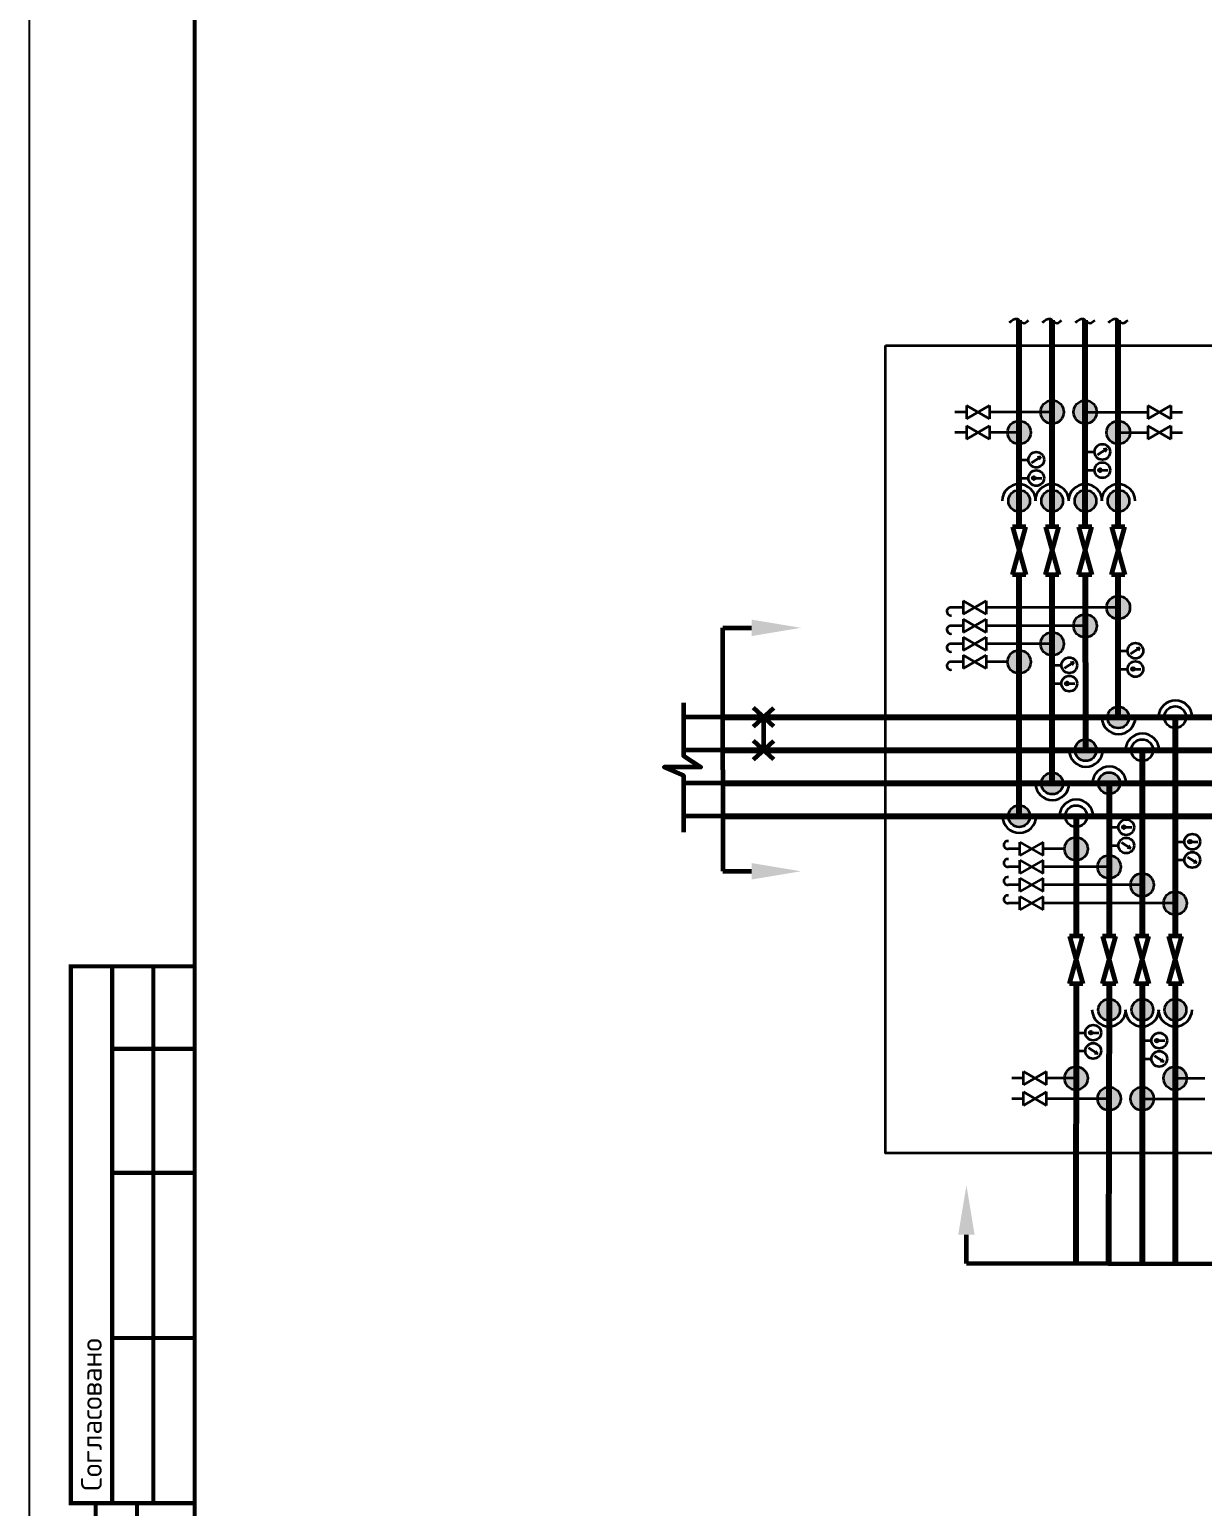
# Model space of a CAD drawing. Header units: metres. Extents: x 1642 to 8476, y 831 to 5441.
# Drawn here: x 2702.3 to 2844.4, y 2006.8 to 2185.6 of the extents above; entities that cross this region are included whole.
import ezdxf
from ezdxf.enums import TextEntityAlignment as Align

# ---------------------------------------------------------------- set-up
doc = ezdxf.new("R2010")
doc.units = ezdxf.units.M
for name, color, linetype, lineweight in [('7 тонкие', 7, 'Continuous', 20), ('Объекты проект.', 1, 'Continuous', 80), ('Размерный', 4, 'Continuous', 30), ('Размеры на чертеже', 250, 'Continuous', 25)]:
    doc.layers.add(name, color=color, linetype=linetype, lineweight=lineweight)
doc.styles.add('-ISOCPEUR-', font='isocpeur.ttf')
doc.styles.get("Standard").update_dxf_attribs({"font": 'arial.ttf'})

# ---------------------------------------------------------------- blocks, each defined once
blk = doc.blocks.new('*U330')
blk.add_lwpolyline([(0, 123), (594, 123), (594, -297), (0, -297)], close=True)
at = {"const_width": 0.5}
blk.add_lwpolyline([(20, 118), (589, 118), (589, -292), (20, -292)], close=True, dxfattribs=at)
for points in [[(20, -207), (5, -207), (5, -142), (20, -142)], [(10, -142), (10, -207)], [(15, -142), (15, -207)], [(10, -152), (20, -152)], [(10, -167), (20, -167)], [(10, -187), (20, -187)], [(20, -292), (8, -292), (8, -207), (20, -207)], [(13, -207), (13, -292)]]:
    blk.add_lwpolyline(points, dxfattribs=at)
at = {"style": '-ISOCPEUR-'}
blk.add_text('Согласовано', height=2.5, rotation=90, dxfattribs=at).set_placement((7.5, -205.5), align=Align.MIDDLE_LEFT)
blk.add_attdef('РАЗРАБОТАЛ', text='', height=2.5).set_placement((424.5, -264.22), align=Align.MIDDLE_LEFT)
at = {"flags": 8}
for tag, height, p in [('ДАТА', 2.5, (464.07, -264.4)), ('ЛИСТ', 3, (560.39, -271.92)), ('ЛИСТОВ', 3, (577.89, -271.92))]:
    blk.add_attdef(tag, text='', height=height, dxfattribs=at).set_placement(p, align=Align.MIDDLE_CENTER)
for tag, p in [('ТЕПЛОВЫЕ_СЕТИ_001', (489.41, -270.98)), ('ИМЯ_ЧЕРТЕЖА_001', (492.54, -284.68))]:
    blk.add_attdef(tag, p, '', height=3, dxfattribs=at)
blk.add_attdef('ПРОВЕРИЛ', (424.75, -270.73), '', height=2.5)
at = {"style": '-ISOCPEUR-', "flags": 8}
blk.add_attdef('ФОРМАТ', text='', height=3, dxfattribs=at).set_placement((554.97, -294.75), align=Align.MIDDLE_CENTER)

msp = doc.modelspace()

# ---------------------------------------------------------------- hatches: boundary and pattern name
at = {"lineweight": 35}
h = msp.add_hatch(color=256, dxfattribs=at)
h.dxf.hatch_style = 1
h.paths.add_polyline_path([(2826.16, 2137.83, -0.4142136), (2824.749, 2139.242, -0.4142136), (2826.16, 2140.653)])
h.paths.add_polyline_path([(2826.16, 2137.83), (2826.16, 2140.653, -0.4142136), (2827.571, 2139.242, -0.4142136)])
h = msp.add_hatch(color=256, dxfattribs=at)
h.dxf.hatch_style = 1
h.paths.add_polyline_path([(2830.16, 2137.83, 0.4142136), (2831.571, 2139.242, 0.4142136), (2830.16, 2140.653)])
h.paths.add_polyline_path([(2830.16, 2137.83), (2830.16, 2140.653, 0.4142136), (2828.749, 2139.242, 0.4142136)])
h = msp.add_hatch(color=256, dxfattribs=at)
h.dxf.hatch_style = 1
h.paths.add_polyline_path([(2822.16, 2135.36, -0.4142136), (2820.749, 2136.772, -0.4142136), (2822.16, 2138.183)])
h.paths.add_polyline_path([(2822.16, 2135.36), (2822.16, 2138.183, -0.4142136), (2823.571, 2136.772, -0.4142136)])
h = msp.add_hatch(color=256, dxfattribs=at)
h.dxf.hatch_style = 1
h.paths.add_polyline_path([(2834.16, 2135.36, 0.4142136), (2835.571, 2136.772, 0.4142136), (2834.16, 2138.183)])
h.paths.add_polyline_path([(2834.16, 2135.36), (2834.16, 2138.183, 0.4142136), (2832.749, 2136.772, 0.4142136)])
h = msp.add_hatch(color=256, dxfattribs=at)
h.dxf.hatch_style = 1
h.paths.add_polyline_path([(2824.134, 2131.25, 1), (2823.75, 2131.25, 1)])
h = msp.add_hatch(color=256, dxfattribs=at)
h.dxf.hatch_style = 1
h.paths.add_polyline_path([(2832.134, 2132.21, 1), (2831.75, 2132.21, 1)])
h = msp.add_hatch(color=256, dxfattribs=at)
h.dxf.hatch_style = 1
h.paths.add_polyline_path([(2834.16, 2114.17, -0.4142136), (2832.749, 2115.582, -0.4142136), (2834.16, 2116.993)])
h.paths.add_polyline_path([(2834.16, 2114.17), (2834.16, 2116.993, -0.4142136), (2835.571, 2115.582, -0.4142136)])
h = msp.add_hatch(color=256, dxfattribs=at)
h.dxf.hatch_style = 1
h.paths.add_polyline_path([(2830.16, 2111.954, -0.4142136), (2828.749, 2113.365, -0.4142136), (2830.16, 2114.777)])
h.paths.add_polyline_path([(2830.16, 2111.954), (2830.16, 2114.777, -0.4142136), (2831.571, 2113.365, -0.4142136)])
h = msp.add_hatch(color=256, dxfattribs=at)
h.dxf.hatch_style = 1
h.paths.add_polyline_path([(2826.16, 2109.771, -0.4142136), (2824.749, 2111.183, -0.4142136), (2826.16, 2112.594)])
h.paths.add_polyline_path([(2826.16, 2109.771), (2826.16, 2112.594, -0.4142136), (2827.571, 2111.183, -0.4142136)])
h = msp.add_hatch(color=256, dxfattribs=at)
h.dxf.hatch_style = 1
h.paths.add_polyline_path([(2822.16, 2107.589, -0.4142136), (2820.749, 2109, -0.4142136), (2822.16, 2110.411)])
h.paths.add_polyline_path([(2822.16, 2107.589), (2822.16, 2110.411, -0.4142136), (2823.571, 2109, -0.4142136)])
h = msp.add_hatch(color=256, dxfattribs=at)
h.dxf.hatch_style = 1
h.paths.add_polyline_path([(2836.134, 2108.132, 1), (2835.75, 2108.132, 1)])
h = msp.add_hatch(color=256, dxfattribs=at)
h.dxf.hatch_style = 1
h.paths.add_polyline_path([(2828.134, 2106.376, 1), (2827.75, 2106.376, 1)])
h = msp.add_hatch(color=256, dxfattribs=at)
h.dxf.hatch_style = 1
h.paths.add_polyline_path([(2834.643, 2088.989, 1), (2835.027, 2088.989, 1)])
h = msp.add_hatch(color=256, dxfattribs=at)
h.dxf.hatch_style = 1
h.paths.add_polyline_path([(2829.053, 2087.777, 0.4142136), (2827.642, 2086.365, 0.4142136), (2829.053, 2084.954)])
h.paths.add_polyline_path([(2829.053, 2087.777), (2829.053, 2084.954, 0.4142136), (2830.465, 2086.365, 0.4142136)])
h = msp.add_hatch(color=256, dxfattribs=at)
h.dxf.hatch_style = 1
h.paths.add_polyline_path([(2842.643, 2087.233, 1), (2843.027, 2087.233, 1)])
h = msp.add_hatch(color=256, dxfattribs=at)
h.dxf.hatch_style = 1
h.paths.add_polyline_path([(2833.053, 2085.594, 0.4142136), (2831.642, 2084.183, 0.4142136), (2833.053, 2082.771)])
h.paths.add_polyline_path([(2833.053, 2085.594), (2833.053, 2082.771, 0.4142136), (2834.465, 2084.183, 0.4142136)])
h = msp.add_hatch(color=256, dxfattribs=at)
h.dxf.hatch_style = 1
h.paths.add_polyline_path([(2837.053, 2083.411, 0.4142136), (2835.642, 2082, 0.4142136), (2837.053, 2080.589)])
h.paths.add_polyline_path([(2837.053, 2083.411), (2837.053, 2080.589, 0.4142136), (2838.465, 2082, 0.4142136)])
h = msp.add_hatch(color=256, dxfattribs=at)
h.dxf.hatch_style = 1
h.paths.add_polyline_path([(2841.053, 2081.195, 0.4142136), (2839.642, 2079.783, 0.4142136), (2841.053, 2078.372)])
h.paths.add_polyline_path([(2841.053, 2081.195), (2841.053, 2078.372, 0.4142136), (2842.465, 2079.783, 0.4142136)])
h = msp.add_hatch(color=256, dxfattribs=at)
h.dxf.hatch_style = 1
h.paths.add_polyline_path([(2830.643, 2064.115, 1), (2831.027, 2064.115, 1)])
h = msp.add_hatch(color=256, dxfattribs=at)
h.dxf.hatch_style = 1
h.paths.add_polyline_path([(2838.643, 2063.155, 1), (2839.027, 2063.155, 1)])
h = msp.add_hatch(color=256, dxfattribs=at)
h.dxf.hatch_style = 1
h.paths.add_polyline_path([(2829.053, 2060.005, 0.4142136), (2827.642, 2058.593, 0.4142136), (2829.053, 2057.182)])
h.paths.add_polyline_path([(2829.053, 2060.005), (2829.053, 2057.182, 0.4142136), (2830.465, 2058.593, 0.4142136)])
h = msp.add_hatch(color=256, dxfattribs=at)
h.dxf.hatch_style = 1
h.paths.add_polyline_path([(2841.053, 2060.005, -0.4142136), (2842.465, 2058.593, -0.4142136), (2841.053, 2057.182)])
h.paths.add_polyline_path([(2841.053, 2060.005), (2841.053, 2057.182, -0.4142136), (2839.642, 2058.593, -0.4142136)])
h = msp.add_hatch(color=256, dxfattribs=at)
h.dxf.hatch_style = 1
h.paths.add_polyline_path([(2833.053, 2057.535, 0.4142136), (2831.642, 2056.124, 0.4142136), (2833.053, 2054.712)])
h.paths.add_polyline_path([(2833.053, 2057.535), (2833.053, 2054.712, 0.4142136), (2834.465, 2056.124, 0.4142136)])
h = msp.add_hatch(color=256, dxfattribs=at)
h.dxf.hatch_style = 1
h.paths.add_polyline_path([(2837.053, 2057.535, -0.4142136), (2838.465, 2056.124, -0.4142136), (2837.053, 2054.712)])
h.paths.add_polyline_path([(2837.053, 2057.535), (2837.053, 2054.712, -0.4142136), (2835.642, 2056.124, -0.4142136)])
at = {"layer": 'Объекты проект.'}
h = msp.add_hatch(color=6, dxfattribs=at)
h.dxf.hatch_style = 1
h.paths.add_polyline_path([(2822.16, 2127.176), (2822.16, 2129.792, -0.4142136), (2823.468, 2128.484, -0.4142136)])
h.paths.add_polyline_path([(2822.16, 2127.176, -0.4142136), (2820.852, 2128.484, -0.4142136), (2822.16, 2129.792)])
h = msp.add_hatch(color=4, dxfattribs=at)
h.dxf.hatch_style = 1
h.paths.add_polyline_path([(2826.16, 2127.176), (2826.16, 2129.792, -0.4142136), (2827.468, 2128.484, -0.4142136)])
h.paths.add_polyline_path([(2826.16, 2127.176, -0.4142136), (2824.852, 2128.484, -0.4142136), (2826.16, 2129.792)])
h = msp.add_hatch(color=5, dxfattribs=at)
h.dxf.hatch_style = 1
h.paths.add_polyline_path([(2830.16, 2127.176, -0.4072342), (2828.883, 2128.484, -0.4072342), (2830.16, 2129.792)])
h.paths.add_polyline_path([(2830.16, 2127.176), (2830.16, 2129.792, -0.4212276), (2831.499, 2128.484, -0.4212276)])
h = msp.add_hatch(color=1, dxfattribs=at)
h.dxf.hatch_style = 1
h.paths.add_polyline_path([(2834.16, 2127.176, -0.4072342), (2832.883, 2128.484, -0.4072342), (2834.16, 2129.792)])
h.paths.add_polyline_path([(2834.16, 2127.176), (2834.16, 2129.792, -0.4212276), (2835.499, 2128.484, -0.4212276)])
h = msp.add_hatch(color=1, dxfattribs=at)
h.dxf.hatch_style = 1
h.paths.add_polyline_path([(2835.468, 2102.281, 0.0063426), (2835.468, 2102.314), (2832.852, 2102.314, 0.0063426), (2832.852, 2102.281, 1)])
h.paths.add_polyline_path([(2834.16, 2103.589), (2834.16, 2102.314), (2835.468, 2102.314, 0.4068022)])
h.paths.add_polyline_path([(2834.16, 2103.589, 0.4068022), (2832.852, 2102.314), (2834.16, 2102.314)])
h = msp.add_hatch(color=5, dxfattribs=at)
h.dxf.hatch_style = 1
h.paths.add_polyline_path([(2831.526, 2098.314), (2828.909, 2098.314, 1)])
h.paths.add_polyline_path([(2830.215, 2099.622, 0.4136599), (2828.909, 2098.314), (2830.218, 2098.314)])
h.paths.add_polyline_path([(2830.215, 2099.622), (2830.218, 2098.314), (2831.526, 2098.314, 0.4147674)])
h = msp.add_hatch(color=4, dxfattribs=at)
h.dxf.hatch_style = 1
h.paths.add_polyline_path([(2824.852, 2094.281), (2827.468, 2094.281, -1)])
h.paths.add_polyline_path([(2827.468, 2094.281), (2826.16, 2094.281), (2826.16, 2095.589, -0.4142136)])
h.paths.add_polyline_path([(2826.16, 2094.281), (2824.852, 2094.281, -0.4142136), (2826.16, 2095.589)])
h = msp.add_hatch(color=4, dxfattribs=at)
h.dxf.hatch_style = 1
h.paths.add_polyline_path([(2831.745, 2094.314), (2834.361, 2094.314, 1)])
h.paths.add_polyline_path([(2834.361, 2094.314), (2833.053, 2094.314), (2833.053, 2093.006, 0.4142136)])
h.paths.add_polyline_path([(2833.053, 2094.314), (2831.745, 2094.314, 0.4142136), (2833.053, 2093.006)])
h = msp.add_hatch(color=6, dxfattribs=at)
h.dxf.hatch_style = 1
h.paths.add_polyline_path([(2822.16, 2091.622, 0.4142136), (2820.852, 2090.314), (2822.16, 2090.314)])
h.paths.add_polyline_path([(2822.16, 2091.622), (2822.16, 2090.314), (2823.468, 2090.314, 0.4142136)])
h.paths.add_polyline_path([(2823.468, 2090.314), (2822.16, 2090.314), (2820.852, 2090.314, 1)])
h = msp.add_hatch(color=4, dxfattribs=at)
h.dxf.hatch_style = 1
h.paths.add_polyline_path([(2833.053, 2068.189), (2833.053, 2065.573, 0.4142136), (2834.361, 2066.881, 0.4142136)])
h.paths.add_polyline_path([(2833.053, 2068.189, 0.4142136), (2831.745, 2066.881, 0.4142136), (2833.053, 2065.573)])
h = msp.add_hatch(color=5, dxfattribs=at)
h.dxf.hatch_style = 1
h.paths.add_polyline_path([(2837.053, 2068.189, 0.4072342), (2835.776, 2066.881, 0.4072342), (2837.053, 2065.573)])
h.paths.add_polyline_path([(2837.053, 2068.189), (2837.053, 2065.573, 0.4212276), (2838.393, 2066.881, 0.4212276)])
h = msp.add_hatch(color=1, dxfattribs=at)
h.dxf.hatch_style = 1
h.paths.add_polyline_path([(2841.053, 2068.189, 0.4072342), (2839.776, 2066.881, 0.4072342), (2841.053, 2065.573)])
h.paths.add_polyline_path([(2841.053, 2068.189), (2841.053, 2065.573, 0.4212276), (2842.393, 2066.881, 0.4212276)])

# ---------------------------------------------------------------- linework, layer by layer
at = {"color": 18, "lineweight": 35, "true_color": 0x000000}
for p, q in [((2815.777, 2139.242), (2814.378, 2139.242)), ((2815.777, 2140.05), (2815.777, 2138.433)), ((2815.777, 2138.433), (2818.573, 2140.05)), ((2818.573, 2138.433), (2815.777, 2140.05)), ((2818.573, 2140.05), (2818.573, 2138.433)), ((2826.16, 2139.242), (2818.573, 2139.242)), ((2830.16, 2139.242), (2837.747, 2139.242)), ((2837.747, 2140.05), (2837.747, 2138.433)), ((2840.543, 2138.433), (2837.747, 2140.05)), ((2837.747, 2138.433), (2840.543, 2140.05)), ((2840.543, 2140.05), (2840.543, 2138.433)), ((2840.543, 2139.242), (2841.942, 2139.242)), ((2815.777, 2136.772), (2814.378, 2136.772)), ((2815.777, 2137.581), (2815.777, 2135.963)), ((2815.777, 2135.963), (2818.573, 2137.581)), ((2818.573, 2135.963), (2815.777, 2137.581)), ((2818.573, 2137.581), (2818.573, 2135.963)), ((2822.16, 2136.772), (2818.573, 2136.772)), ((2834.16, 2136.772), (2837.747, 2136.772)), ((2837.747, 2137.581), (2837.747, 2135.963)), ((2840.543, 2135.963), (2837.747, 2137.581)), ((2837.747, 2135.963), (2840.543, 2137.581)), ((2840.543, 2137.581), (2840.543, 2135.963)), ((2840.543, 2136.772), (2841.942, 2136.772)), ((2831.653, 2134.064), (2832.79, 2134.786)), ((2832.79, 2134.786), (2832.382, 2134.716)), ((2832.79, 2134.786), (2832.553, 2134.446)), ((2822.16, 2133.465), (2823.286, 2133.465)), ((2823.653, 2133.104), (2824.79, 2133.825)), ((2824.79, 2133.825), (2824.382, 2133.755)), ((2824.79, 2133.825), (2824.553, 2133.486)), ((2830.16, 2134.425), (2831.286, 2134.425)), ((2822.16, 2131.25), (2823.286, 2131.25)), ((2823.942, 2131.25), (2824.895, 2131.25)), ((2830.16, 2132.21), (2831.286, 2132.21)), ((2831.942, 2132.21), (2832.895, 2132.21)), ((2815.364, 2115.582), (2813.964, 2115.582)), ((2815.364, 2116.391), (2815.364, 2114.773)), ((2815.364, 2114.773), (2818.16, 2116.391)), ((2818.16, 2114.773), (2815.364, 2116.391)), ((2818.16, 2116.391), (2818.16, 2114.773)), ((2834.16, 2115.582), (2818.16, 2115.582)), ((2815.364, 2113.365), (2813.964, 2113.365)), ((2815.364, 2114.174), (2815.364, 2112.556)), ((2815.364, 2112.556), (2818.16, 2114.174)), ((2818.16, 2112.556), (2815.364, 2114.174)), ((2818.16, 2114.174), (2818.16, 2112.556)), ((2830.16, 2113.365), (2818.16, 2113.365)), ((2815.364, 2111.992), (2815.364, 2110.374)), ((2815.364, 2110.374), (2818.16, 2111.992)), ((2818.16, 2110.374), (2815.364, 2111.992)), ((2818.16, 2111.992), (2818.16, 2110.374)), ((2815.364, 2111.183), (2813.964, 2111.183)), ((2815.364, 2109.809), (2815.364, 2108.191)), ((2815.364, 2108.191), (2818.16, 2109.809)), ((2818.16, 2108.191), (2815.364, 2109.809)), ((2826.16, 2111.183), (2818.16, 2111.183)), ((2818.16, 2109.809), (2818.16, 2108.191)), ((2834.16, 2110.346), (2835.286, 2110.346)), ((2835.653, 2109.985), (2836.79, 2110.707)), ((2836.79, 2110.707), (2836.382, 2110.637)), ((2836.79, 2110.707), (2836.553, 2110.368)), ((2815.364, 2109), (2813.964, 2109)), ((2820.749, 2109), (2818.16, 2109)), ((2826.16, 2108.59), (2827.286, 2108.59)), ((2827.653, 2108.23), (2828.79, 2108.951)), ((2828.79, 2108.951), (2828.382, 2108.881)), ((2828.79, 2108.951), (2828.553, 2108.612)), ((2834.16, 2108.132), (2835.286, 2108.132)), ((2835.942, 2108.132), (2836.895, 2108.132)), ((2826.16, 2106.376), (2827.286, 2106.376)), ((2827.942, 2106.376), (2828.895, 2106.376)), ((2833.053, 2088.989), (2834.179, 2088.989)), ((2834.835, 2088.989), (2835.788, 2088.989)), ((2822.257, 2085.556), (2822.257, 2087.174)), ((2822.257, 2087.174), (2825.053, 2085.556)), ((2825.053, 2087.174), (2822.257, 2085.556)), ((2825.053, 2085.556), (2825.053, 2087.174)), ((2833.053, 2086.775), (2834.179, 2086.775)), ((2834.546, 2087.136), (2835.683, 2086.414)), ((2835.683, 2086.414), (2835.446, 2086.753)), ((2841.053, 2087.233), (2842.179, 2087.233)), ((2842.835, 2087.233), (2843.788, 2087.233)), ((2822.257, 2086.365), (2820.858, 2086.365)), ((2822.257, 2083.374), (2822.257, 2084.991)), ((2822.257, 2084.991), (2825.053, 2083.374)), ((2825.053, 2084.991), (2822.257, 2083.374)), ((2827.642, 2086.365), (2825.053, 2086.365)), ((2825.053, 2083.374), (2825.053, 2084.991)), ((2835.683, 2086.414), (2835.275, 2086.484)), ((2841.053, 2085.019), (2842.179, 2085.019)), ((2842.546, 2085.38), (2843.683, 2084.658)), ((2843.683, 2084.658), (2843.275, 2084.728)), ((2843.683, 2084.658), (2843.446, 2084.997)), ((2822.257, 2084.183), (2820.858, 2084.183)), ((2833.053, 2084.183), (2825.053, 2084.183)), ((2822.257, 2082), (2820.858, 2082)), ((2822.257, 2081.191), (2822.257, 2082.809)), ((2822.257, 2082.809), (2825.053, 2081.191)), ((2825.053, 2082.809), (2822.257, 2081.191)), ((2825.053, 2081.191), (2825.053, 2082.809)), ((2837.053, 2082), (2825.053, 2082)), ((2822.257, 2079.783), (2820.858, 2079.783)), ((2822.257, 2078.974), (2822.257, 2080.592)), ((2822.257, 2080.592), (2825.053, 2078.974)), ((2825.053, 2080.592), (2822.257, 2078.974)), ((2825.053, 2078.974), (2825.053, 2080.592)), ((2841.053, 2079.783), (2825.053, 2079.783)), ((2829.053, 2064.115), (2830.179, 2064.115)), ((2830.835, 2064.115), (2831.788, 2064.115)), ((2829.053, 2061.901), (2830.179, 2061.901)), ((2830.546, 2062.261), (2831.683, 2061.54)), ((2831.683, 2061.54), (2831.275, 2061.61)), ((2831.683, 2061.54), (2831.446, 2061.879)), ((2837.053, 2063.155), (2838.179, 2063.155)), ((2838.835, 2063.155), (2839.788, 2063.155)), ((2837.053, 2060.94), (2838.179, 2060.94)), ((2838.546, 2061.301), (2839.683, 2060.58)), ((2839.683, 2060.58), (2839.275, 2060.65)), ((2839.683, 2060.58), (2839.446, 2060.919)), ((2822.67, 2058.593), (2821.271, 2058.593)), ((2822.67, 2057.784), (2822.67, 2059.402)), ((2822.67, 2059.402), (2825.466, 2057.784)), ((2825.466, 2059.402), (2822.67, 2057.784)), ((2825.466, 2057.784), (2825.466, 2059.402)), ((2829.053, 2058.593), (2825.466, 2058.593)), ((2841.053, 2058.593), (2844.64, 2058.593)), ((2822.67, 2056.124), (2821.271, 2056.124)), ((2822.67, 2055.315), (2822.67, 2056.933)), ((2822.67, 2056.933), (2825.466, 2055.315)), ((2825.466, 2056.933), (2822.67, 2055.315)), ((2825.466, 2055.315), (2825.466, 2056.933)), ((2833.053, 2056.124), (2825.466, 2056.124)), ((2837.053, 2056.124), (2844.64, 2056.124))]:
    msp.add_line(p, q, dxfattribs=at)
at = {"lineweight": 60}
for p, q in [((2822.963, 2125.33), (2821.357, 2125.33)), ((2821.357, 2119.551), (2822.963, 2125.33)), ((2821.357, 2125.33), (2822.963, 2119.551)), ((2826.963, 2125.33), (2825.357, 2125.33)), ((2825.357, 2119.551), (2826.963, 2125.33)), ((2825.357, 2125.33), (2826.963, 2119.551)), ((2830.963, 2125.33), (2829.357, 2125.33)), ((2829.357, 2119.551), (2830.963, 2125.33)), ((2829.357, 2125.33), (2830.963, 2119.551)), ((2834.963, 2125.33), (2833.357, 2125.33)), ((2833.357, 2119.551), (2834.963, 2125.33)), ((2833.357, 2125.33), (2834.963, 2119.551)), ((2822.963, 2119.551), (2821.357, 2119.551)), ((2826.963, 2119.551), (2825.357, 2119.551)), ((2830.963, 2119.551), (2829.357, 2119.551)), ((2834.963, 2119.551), (2833.357, 2119.551)), ((2786.261, 2095.916), (2786.269, 2113.127)), ((2786.269, 2113.127), (2789.763, 2113.126)), ((2792.454, 2101.189), (2789.996, 2103.439)), ((2789.996, 2101.189), (2792.454, 2103.439)), ((2791.225, 2098.314), (2791.225, 2102.314)), ((2792.454, 2097.189), (2789.996, 2099.439)), ((2789.996, 2097.189), (2792.454, 2099.439)), ((2786.261, 2095.916), (2786.267, 2083.649)), ((2786.269, 2083.649), (2789.763, 2083.651)), ((2829.856, 2075.814), (2828.25, 2075.814)), ((2828.25, 2075.814), (2829.856, 2070.035)), ((2828.25, 2070.035), (2829.856, 2075.814)), ((2833.856, 2075.814), (2832.25, 2075.814)), ((2832.25, 2075.814), (2833.856, 2070.035)), ((2832.25, 2070.035), (2833.856, 2075.814)), ((2837.856, 2075.814), (2836.25, 2075.814)), ((2836.25, 2075.814), (2837.856, 2070.035)), ((2836.25, 2070.035), (2837.856, 2075.814)), ((2841.856, 2075.814), (2840.25, 2075.814)), ((2840.25, 2075.814), (2841.856, 2070.035)), ((2840.25, 2070.035), (2841.856, 2075.814)), ((2829.856, 2070.035), (2828.25, 2070.035)), ((2833.856, 2070.035), (2832.25, 2070.035)), ((2837.856, 2070.035), (2836.25, 2070.035)), ((2841.856, 2070.035), (2840.25, 2070.035)), ((2815.773, 2036.154), (2815.774, 2039.648)), ((2832.984, 2036.146), (2815.773, 2036.154)), ((2832.984, 2036.146), (2850.196, 2036.154))]:
    msp.add_line(p, q, dxfattribs=at)
at = {"color": 18, "lineweight": 35, "true_color": 0x000000}
msp.add_lwpolyline([(2805.977, 2147.292), (2856.344, 2147.292), (2856.344, 2049.531), (2805.977, 2049.531)], close=True, dxfattribs=at)
for centre, radius in [((2826.16, 2139.242), 1.411), ((2830.16, 2139.242), 1.411), ((2822.16, 2136.772), 1.411), ((2834.16, 2136.772), 1.411), ((2832.232, 2134.425), 0.946), ((2824.232, 2133.465), 0.946), ((2832.232, 2132.21), 0.946), ((2824.232, 2131.25), 0.946), ((2823.942, 2131.25), 0.192), ((2831.942, 2132.21), 0.192), ((2822.16, 2128.484), 1.308), ((2826.16, 2128.484), 1.308), ((2830.191, 2128.484), 1.308), ((2834.191, 2128.484), 1.308), ((2834.16, 2115.582), 1.411), ((2830.16, 2113.365), 1.411), ((2826.16, 2111.183), 1.411), ((2822.16, 2109), 1.411), ((2836.232, 2110.346), 0.946), ((2828.232, 2108.59), 0.946), ((2836.232, 2108.132), 0.946), ((2835.942, 2108.132), 0.192), ((2828.232, 2106.376), 0.946), ((2827.942, 2106.376), 0.192), ((2834.16, 2102.281), 1.308), ((2841.053, 2102.314), 1.308), ((2830.218, 2098.314), 1.308), ((2837.053, 2098.314), 1.308), ((2826.16, 2094.281), 1.308), ((2833.053, 2094.314), 1.308), ((2822.16, 2090.314), 1.308), ((2829.053, 2090.314), 1.308), ((2835.125, 2088.989), 0.946), ((2834.835, 2088.989), 0.192), ((2829.053, 2086.365), 1.411), ((2835.125, 2086.775), 0.946), ((2843.125, 2087.233), 0.946), ((2842.835, 2087.233), 0.192), ((2833.053, 2084.183), 1.411), ((2843.125, 2085.019), 0.946), ((2837.053, 2082), 1.411), ((2841.053, 2079.783), 1.411), ((2833.053, 2066.881), 1.308), ((2837.084, 2066.881), 1.308), ((2841.084, 2066.881), 1.308), ((2831.125, 2064.115), 0.946), ((2830.835, 2064.115), 0.192), ((2839.125, 2063.155), 0.946), ((2838.835, 2063.155), 0.192), ((2831.125, 2061.901), 0.946), ((2839.125, 2060.94), 0.946), ((2829.053, 2058.593), 1.411), ((2841.053, 2058.593), 1.411), ((2833.053, 2056.124), 1.411), ((2837.053, 2056.124), 1.411)]:
    msp.add_circle(centre, radius, dxfattribs=at)
for centre, radius, start, end in [((2822.129, 2128.451), 2.044, 0.93023, 179.06977), ((2826.129, 2128.451), 2.044, 0.93023, 179.06977), ((2830.16, 2128.451), 2.044, 0.93023, 179.06977), ((2834.16, 2128.451), 2.044, 0.93023, 179.06977), ((2813.885, 2115.109), 0.479, 80.47565, 282.05974), ((2813.885, 2112.893), 0.479, 80.47565, 282.05974), ((2813.885, 2110.71), 0.479, 80.47565, 282.05974), ((2813.885, 2108.528), 0.479, 80.47565, 282.05974), ((2841.084, 2102.281), 2.044, 0.93023, 179.06977), ((2834.191, 2102.314), 2.044, 180.93023, 359.06977), ((2837.084, 2098.281), 2.044, 0.93023, 179.06977), ((2830.249, 2098.347), 2.044, 180.93023, 359.06977), ((2833.084, 2094.281), 2.044, 0.93023, 179.06977), ((2826.191, 2094.314), 2.044, 180.93023, 359.06977), ((2829.084, 2090.281), 2.044, 0.93023, 179.06977), ((2822.191, 2090.347), 2.044, 180.93023, 359.06977), ((2820.778, 2086.838), 0.479, 77.94026, 279.52435), ((2820.778, 2084.655), 0.479, 77.94026, 279.52435), ((2820.778, 2082.472), 0.479, 77.94026, 279.52435), ((2820.778, 2080.256), 0.479, 77.94026, 279.52435), ((2833.022, 2066.914), 2.044, 180.93023, 359.06977), ((2837.053, 2066.914), 2.044, 180.93023, 359.06977), ((2841.053, 2066.914), 2.044, 180.93023, 359.06977)]:
    msp.add_arc(centre, radius, start, end, dxfattribs=at)
for points in [[(2820.987, 2150.068), (2821.902, 2150.527), (2822.732, 2150.024), (2823.304, 2150.364)], [(2824.987, 2150.068), (2825.902, 2150.527), (2826.732, 2150.024), (2827.304, 2150.364)], [(2828.987, 2150.068), (2829.902, 2150.527), (2830.732, 2150.024), (2831.304, 2150.364)], [(2832.987, 2150.068), (2833.902, 2150.527), (2834.732, 2150.024), (2835.304, 2150.364)]]:
    msp.add_spline(points, degree=3, dxfattribs=at)
at = {"lineweight": 60}
msp.add_solid([(2789.762, 2084.647), (2795.743, 2083.653), (2789.763, 2082.654)], dxfattribs=at)
at = {"layer": '7 тонкие', "lineweight": 60}
for p, q in [((2786.271, 2102.314), (2781.505, 2102.314)), ((2786.264, 2098.314), (2781.505, 2098.314)), ((2786.267, 2094.314), (2781.519, 2094.318)), ((2786.264, 2090.314), (2781.512, 2090.318))]:
    msp.add_line(p, q, dxfattribs=at)
msp.add_lwpolyline([(2781.505, 2104.027), (2781.505, 2097.626), (2783.618, 2096.262), (2779.169, 2096.262), (2781.52, 2095.232), (2781.514, 2088.392)], dxfattribs=at)
at = {"layer": 'Объекты проект.', "color": 6}
for p, q in [((2822.16, 2125.33), (2822.16, 2150.379)), ((2822.16, 2125.33), (2822.16, 2128.781)), ((2822.16, 2090.314), (2822.16, 2119.551)), ((2786.264, 2090.306), (2886.478, 2090.316)), ((2829.053, 2090.314), (2829.053, 2075.814)), ((2829.053, 2070.035), (2829.038, 2036.148))]:
    msp.add_line(p, q, dxfattribs=at)
at = {"layer": 'Объекты проект.', "color": 4}
for p, q in [((2826.16, 2125.33), (2826.16, 2150.379)), ((2826.16, 2125.33), (2826.16, 2128.781)), ((2826.16, 2094.314), (2826.16, 2119.551)), ((2786.267, 2094.314), (2886.478, 2094.314)), ((2833.053, 2094.314), (2833.053, 2075.814)), ((2833.053, 2070.035), (2832.984, 2036.146))]:
    msp.add_line(p, q, dxfattribs=at)
at = {"layer": 'Объекты проект.', "color": 5}
for p, q in [((2830.16, 2125.33), (2830.16, 2150.379)), ((2830.167, 2125.33), (2830.16, 2128.781)), ((2830.218, 2098.314), (2830.177, 2119.551)), ((2786.262, 2098.319), (2886.478, 2098.315)), ((2837.053, 2098.314), (2837.053, 2075.814)), ((2837.053, 2070.035), (2837.056, 2036.148))]:
    msp.add_line(p, q, dxfattribs=at)
at = {"layer": 'Объекты проект.', "color": 1}
for p, q in [((2834.16, 2125.33), (2834.16, 2150.379)), ((2834.16, 2125.33), (2834.16, 2128.781)), ((2834.16, 2102.281), (2834.16, 2119.551)), ((2786.271, 2102.314), (2886.478, 2102.314)), ((2841.053, 2102.314), (2841.053, 2075.814)), ((2841.053, 2070.035), (2841.056, 2036.15))]:
    msp.add_line(p, q, dxfattribs=at)
at = {"layer": 'Размерный', "color": 7, "lineweight": 30}
for points in [[(2789.762, 2112.129), (2795.743, 2113.123), (2789.763, 2114.123)], [(2816.771, 2039.647), (2815.777, 2045.628), (2814.777, 2039.648)]]:
    msp.add_solid(points, dxfattribs=at)

# ---------------------------------------------------------------- block references
at = {"layer": 'Размеры на чертеже', "lineweight": 90}
msp.add_blockref('*U330', (2702.335, 2214.151), dxfattribs=at)

doc.saveas('drawing.dxf')
